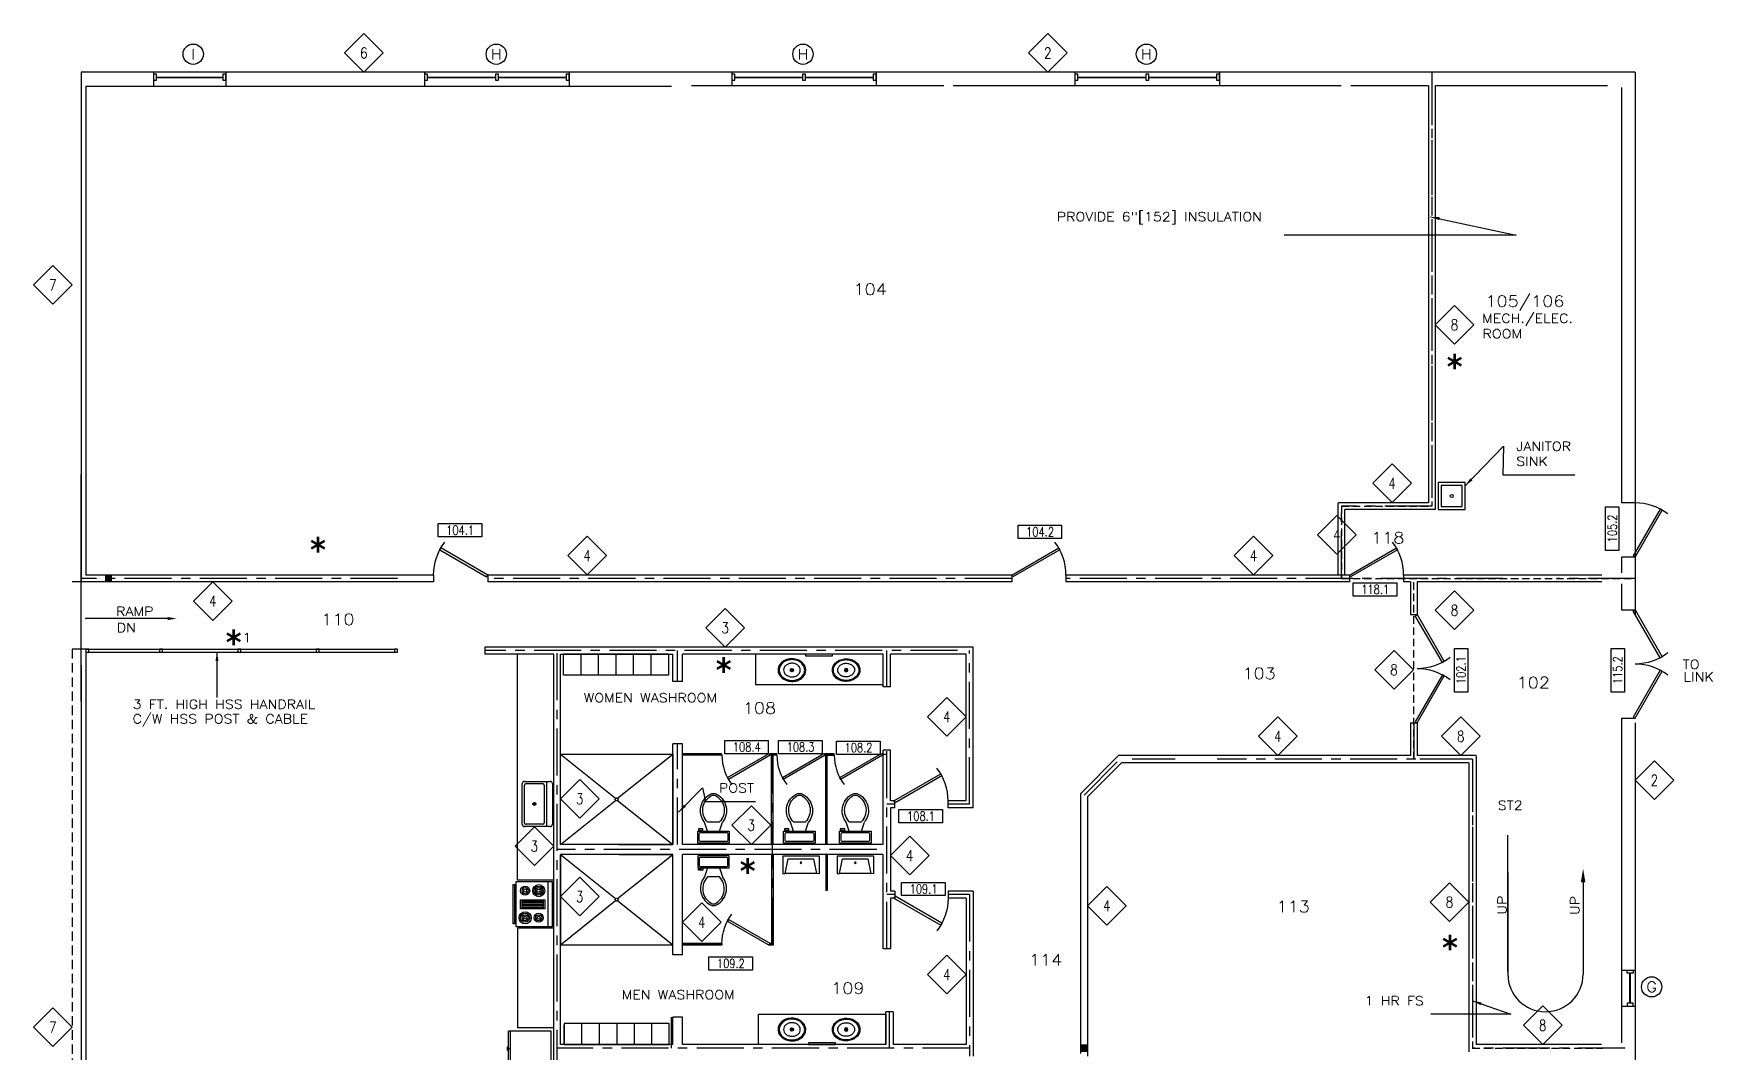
# Model space of a CAD drawing. Header units: inches. Extents: x -78 to 1037, y -1202 to 38.
# Drawn here: x -78 to 1037, y -638 to 38 of the extents above; entities that cross this region are included whole.
import ezdxf
from ezdxf.enums import TextEntityAlignment as Align

# ---------------------------------------------------------------- set-up
doc = ezdxf.new("R2010")
doc.units = ezdxf.units.IN
doc.header["$MEASUREMENT"] = 0
for name, pattern in [('CENTER', [2, 1.25, -0.25, 0.25, -0.25]), ('DASHED', [0.75, 0.5, -0.25]), ('HIDDEN', [0.375, 0.25, -0.125])]:
    doc.linetypes.add(name, pattern=pattern)
doc.layers.get('0').update_dxf_attribs({"linetype": 'CONTINUOUS'})
for name, color, linetype in [('Architectura_Floor_Plan_Mirror', 144, 'CONTINUOUS'), ('Architectural_Floor_Plan_Door', 175, 'CONTINUOUS'), ('Architectural_Floor_Plan_Fridge', 141, 'CONTINUOUS'), ('Architectural_Floor_Plan_Locker', 141, 'CONTINUOUS'), ('Architectural_Floor_Plan_Shower', 140, 'CONTINUOUS'), ('Architectural_Floor_Plan_Sink', 11, 'CONTINUOUS'), ('Architectural_Floor_Plan_Stove', 142, 'CONTINUOUS'), ('Architectural_Floor_Plan_Wall', 152, 'CONTINUOUS'), ('Architectural_Floor_Plan_WC', 153, 'CONTINUOUS'), ('Architectural_Flr_Plan_HandRail', 40, 'CONTINUOUS'), ('Architectural_Plan_Center', 134, 'CENTER'), ('Architectural_Plan_Dim', 40, 'CONTINUOUS'), ('Architectural_Plan_Text1', 40, 'CONTINUOUS'), ('Architectural_Plan_WinSec', 40, 'CONTINUOUS'), ('Floor_Plan_Fire_Rating', 82, 'DASHED'), ('L11', 11, 'CONTINUOUS'), ('L133', 133, 'CONTINUOUS'), ('L4', 150, 'CONTINUOUS'), ('Structural_Plan_WCol', 30, 'CONTINUOUS'), ('TEXT2', 94, 'CONTINUOUS')]:
    doc.layers.add(name, color=color, linetype=linetype)
doc.styles.add('ROMANS-115', font='romans.shx', dxfattribs={"width": 1.15})
doc.styles.add('ROMANS-80', font='romans.shx', dxfattribs={"width": 0.8})
doc.styles.add('ROMANS80', font='romans.shx', dxfattribs={"width": 0.8})
doc.dimstyles.new('116-ROMANS-115-PS', dxfattribs={"dimscale": 96, "dimtxt": 0.0625, "dimasz": 0.0625, "dimexe": 0.0625, "dimexo": 0.03125, "dimgap": 0.03125, "dimtad": 1, "dimdec": 3, "dimrnd": 0.125, "dimzin": 1, "dimdsep": 46, "dimlunit": 4, "dimtxsty": 'ROMANS-115', "dimcen": 0.125, "dimclrd": 256, "dimclre": 256, "dimclrt": 256, "dimadec": 0, "dimazin": 0, "dimtfac": 1, "dimtdec": 3, "dimtofl": 0, "dimtmove": 0, "dimatfit": 0, "dimfxl": 1, "dimfrac": 2, "dimtolj": 1, "dimtzin": 0, "dimarcsym": 0})

# ---------------------------------------------------------------- blocks, each defined once
blk = doc.blocks.new('Door - Left Hung 36 in.')
blk.add_lwpolyline([(0.8, -1.3), (0, 0), (31.2, 18), (31.9, 16.7)], close=True)
blk.add_arc((0, 0), 36, 0, 37.3101)
blk = doc.blocks.new('Toilet - top')
for p, q in [((-10, -8.5), (-8, -8.5)), ((-10, -9.5), (-10, -8.5)), ((-7, -9.5), (-10, -9.5)), ((-8, -8.5), (-8, -8)), ((-7, -8), (-7, -9.5)), ((-4, -8), (-6, -14)), ((4, -8), (6, -14)), ((9.5, -6), (9.5, -2)), ((4, -14), (-4, -14))]:
    blk.add_line(p, q)
blk.add_lwpolyline([(10.5, -8), (10.5, 0), (-10.5, 0), (-10.5, -8)], close=True)
for points in [[(-9.5, -2), (-9.5, -6)], [(8.5, -1), (-8.5, -1)], [(-8.5, -7), (8.5, -7)]]:
    blk.add_lwpolyline(points)
for centre, radius, start, end in [((-8.6, -1.9), 0.884, 81.8699, 188.1301), ((-8.6, -6.1), 0.884, 171.8699, 278.1301), ((8.6, -1.9), 0.884, 351.8699, 98.1301), ((8.6, -6.1), 0.884, 261.8699, 8.1301), ((3.5, -21.6), 12.2, 141.4691, 247.9714), ((4.2, -21.8), 11.3, 136.3677, 238.9468), ((-3.5, -21.6), 12.2, 292.0284, 38.5307), ((-4.2, -21.8), 11.3, 301.053, 43.6321), ((0, -27.9), 4, 245.7318, 294.2682), ((0, -29), 4, 254.8605, 285.1395)]:
    blk.add_arc(centre, radius, start, end)
blk = doc.blocks.new('Sink - Oval top')
for p, q in [((-1, 0), (1, 0)), ((0, 1), (0, -1))]:
    blk.add_line(p, q)
at = {"linetype": 'Continuous'}
for points in [[(-12.2, 0.4, 0.117634), (-11.5, -3.4, 0.104469), (-8.9, -6.8, 0.090016), (-5.1, -9.1, 0.08192), (-0.3, -10, 0.08192), (4.5, -9.4, 0.090016), (8.4, -7.4, 0.104469), (11.2, -4.1, 0.117634), (12.2, -0.4, 0.117634), (11.5, 3.4, 0.104469), (8.9, 6.8, 0.090016), (5.1, 9.1, 0.08192), (0.3, 10, 0.08192), (-4.5, 9.4, 0.090016), (-8.4, 7.4, 0.104469), (-11.2, 4.1, 0.117634)], [(-11.3, 0.2, 0.118622), (-10.5, -3.3, 0.104678), (-8.1, -6.4, 0.089562), (-4.5, -8.4, 0.081185), (-0.1, -9.2, 0.081185), (4.3, -8.5, 0.089562), (7.9, -6.6, 0.104678), (10.4, -3.5, 0.118622), (11.3, -0.2, 0.118622), (10.5, 3.3, 0.104678), (8.1, 6.4, 0.089562), (4.5, 8.4, 0.081185), (0.1, 9.2, 0.081185), (-4.3, 8.5, 0.089562), (-7.9, 6.6, 0.104678), (-10.4, 3.5, 0.118622)], [(-7.4, 0.1, 0.118283), (-6.9, -2.2, 0.104607), (-5.3, -4.2, 0.089718), (-3, -5.5, 0.081436), (-0.1, -6, 0.081436), (2.8, -5.6, 0.089718), (5.2, -4.3, 0.104607), (6.9, -2.3, 0.118283), (7.4, -0.1, 0.118283), (6.9, 2.2, 0.104607), (5.3, 4.2, 0.089718), (3, 5.5, 0.081436), (0.1, 6, 0.081436), (-2.8, 5.6, 0.089718), (-5.2, 4.3, 0.104607), (-6.9, 2.3, 0.118283)]]:
    blk.add_lwpolyline(points, format="xyb", close=True, dxfattribs=at)
for radius in [1.5, 1]:
    blk.add_circle((0, 0), radius)
blk = doc.blocks.new('Range-Oven - 30 in top')
for p, q in [((0, -3), (30, -3)), ((12, -6), (18, -6)), ((13, -20), (13, -6)), ((14, -6), (14, -20)), ((15, -20), (15, -6)), ((16, -6), (16, -20)), ((17, -20), (17, -6)), ((18, -20), (12, -20)), ((6, -24), (6, -25)), ((8, -25), (8, -24)), ((22, -25), (22, -24)), ((24, -24), (24, -25))]:
    blk.add_line(p, q)
for points in [[(0, -24), (0, 0), (30, 0), (30, -24)], [(12, -21), (12, -5), (18, -5), (18, -21)], [(2, -26), (2, -25), (28, -25), (28, -26)]]:
    blk.add_lwpolyline(points, close=True)
for centre, radius in [((6, -9), 4), ((6, -9), 3), ((6, -9), 2), ((6, -9), 1), ((24, -9), 3), ((24, -9), 2), ((24, -9), 1), ((6, -18), 3), ((6, -18), 2), ((6, -18), 1), ((24, -18), 4), ((24, -18), 3), ((24, -18), 2), ((24, -18), 1)]:
    blk.add_circle(centre, radius)
blk = doc.blocks.new('Refrigerator-2 door - 36 in top')
for p, q in [((0, -26.999999), (36, -26.999999)), ((11, -27.999999), (11, -28.999999)), ((11, -28.999999), (13, -28.999999)), ((12, -26.999999), (12, -28.999999)), ((13, -28.999999), (13, -27.999999))]:
    blk.add_line(p, q)
blk.add_lwpolyline([(0, -27.999999), (0, 0), (36, 0), (36, -27.999999)], close=True)
blk = doc.blocks.new('Sink-single - 30 in top')
blk.add_line((-15, -3.999996), (15, -3.999996))
for points in [[(-13.5, 0), (13.5, 0)], [(-15, -18.499996), (-15, -1.5)], [(-13.5, -17.499996), (-13.5, -6.499996)], [(-12.5, -5.499996), (12.5, -5.499996)], [(13.5, -6.499996), (13.5, -17.499996)], [(15, -1.5), (15, -18.499996)], [(13.5, -19.999996), (-13.5, -19.999996)], [(12.5, -18.499996), (-12.5, -18.499996)]]:
    blk.add_lwpolyline(points)
for radius in [1, 0.5]:
    blk.add_circle((0, -11.999996), radius)
for centre, radius, start, end in [((-13.5, -1.5), 1.5, 90, 180), ((-12.5, -6.499996), 1, 90, 180), ((12.5, -6.499996), 1, 0, 90), ((13.5, -1.5), 1.5, 0, 90), ((-13.5, -18.499996), 1.5, 180, 270), ((-12.5, -17.499996), 1, 180, 270), ((12.5, -17.499996), 1, 270, 0), ((13.5, -18.499996), 1.5, 270, 0)]:
    blk.add_arc(centre, radius, start, end)
blk = doc.blocks.new('Door - Right Hung 36 in.')
blk.add_lwpolyline([(-0.8, -1.3), (0, 0), (-31.2, 18), (-31.9, 16.7)], close=True)
blk.add_arc((0, 0), 36, 142.6899, 180)
blk = doc.blocks.new('Urinal')
for p, q in [((0, 12), (1.5, 11.7)), ((0, 0), (0, 12)), ((22.5, 11.7), (1.5, 11.7)), ((1.5, 11.7), (3.4, 2)), ((22.5, 11.7), (20.6, 2)), ((24, 12), (22.5, 11.7)), ((24, 0), (24, 12)), ((0, 0), (24, 0)), ((3.4, 2), (20.6, 2))]:
    blk.add_line(p, q)
blk.add_circle((12, 4.6), 0.456)
blk = doc.blocks.new('Wall Number')
at = {"color": 5}
blk.add_lwpolyline([(-21.4, -21.4), (0, 0), (-21.4, 21.4), (-42.9, 0)], close=True, dxfattribs=at)
at = {"layer": 'TEXT2', "style": 'ROMANS80', "width": 0.8}
blk.add_attdef('WALL', text='', height=12, dxfattribs=at).set_placement((-21.6, -0.1), align=Align.MIDDLE)
blk = doc.blocks.new('DOOR2')
at = {"layer": 'L4'}
for p, q in [((0, 13.2), (43.3, 13.2)), ((0, 0), (0, 13.2)), ((43.3, 0), (0, 0)), ((43.3, 13.2), (43.3, 0))]:
    blk.add_line(p, q, dxfattribs=at)
at = {"layer": 'L4', "style": 'ROMANS80', "width": 0.8}
blk.add_attdef('DOOR', text='', height=9, dxfattribs=at).set_placement((21.9, 6.7), align=Align.MIDDLE)
blk = doc.blocks.new('Window')
at = {"layer": 'L11'}
blk.add_circle((0.436, 0.359), 0.0609, dxfattribs=at)
at = {"layer": 'L133', "style": 'ROMANS-80', "width": 1.15}
blk.add_attdef('WINDOW', text='', height=0.0625, dxfattribs=at).set_placement((0.436, 0.359), align=Align.MIDDLE)

msp = doc.modelspace()

# ---------------------------------------------------------------- hatches: boundary and pattern name
at = {"layer": 'Structural_Plan_WCol'}
for points in [[(-26.1, -325.8), (-26.1, -321.8), (-30.1, -321.8), (-30.1, -325.8)], [(621.9, -637.8), (621.9, -633.8), (617.9, -633.8), (617.9, -637.8)]]:
    msp.add_hatch(color=256, dxfattribs=at).paths.add_polyline_path(points)

# ---------------------------------------------------------------- linework, layer by layer
at = {"layer": 'Architectura_Floor_Plan_Mirror'}
for points in [[(434.9, -375.2), (452.9, -375.2), (452.9, -374.2), (434.9, -374.2)], [(436.9, -633.3), (454.9, -633.3), (454.9, -632.3), (436.9, -632.3)]]:
    msp.add_lwpolyline(points, close=True, dxfattribs=at)
at = {"layer": 'Architectural_Floor_Plan_Locker'}
for p, q in [((285.9, -388.2), (285.9, -374.2)), ((297.5, -388.2), (297.5, -374.2)), ((309.1, -388.2), (309.1, -374.2)), ((320.7, -388.2), (320.7, -374.2)), ((332.4, -388.2), (332.4, -374.2)), ((286.2, -619.3), (286.2, -633.3)), ((297.8, -619.3), (297.8, -633.3)), ((309.5, -619.3), (309.5, -633.3)), ((321.1, -619.3), (321.1, -633.3)), ((332.7, -619.3), (332.7, -633.3))]:
    msp.add_line(p, q, dxfattribs=at)
for points in [[(274.2, -374.2), (344, -374.2), (344, -388.2), (274.2, -388.2)], [(274.6, -633.3), (344.3, -633.3), (344.3, -619.3), (274.6, -619.3)]]:
    msp.add_lwpolyline(points, close=True, dxfattribs=at)
at = {"layer": 'Architectural_Floor_Plan_Shower'}
for p, q in [((272.2, -440.6), (308.8, -469.8)), ((310.1, -469.8), (346.7, -440.6)), ((272.2, -500.6), (308.8, -471.3)), ((310.1, -471.3), (346.7, -500.6)), ((272.2, -507.1), (308.8, -536.3)), ((310.1, -536.3), (346.7, -507.1)), ((272.2, -567.1), (308.8, -537.8)), ((310.1, -537.8), (346.7, -567.1))]:
    msp.add_line(p, q, dxfattribs=at)
for points in [[(346.7, -500.6), (272.2, -500.6), (272.2, -440.6), (346.7, -440.6)], [(346.7, -507.1), (272.2, -507.1), (272.2, -567.1), (346.7, -567.1)]]:
    msp.add_lwpolyline(points, close=True, dxfattribs=at)
for centre in [(309.4, -470.6), (309.4, -537.1)]:
    msp.add_circle(centre, 1, dxfattribs=at)
at = {"layer": 'Architectural_Floor_Plan_Sink'}
for p, q in [((243.7, -524.2), (243.7, -374.2)), ((267.7, -524.2), (243.7, -524.2)), ((243.7, -556.2), (243.7, -622.2)), ((267.7, -556.2), (243.7, -556.2)), ((267.7, -622.2), (243.7, -622.2))]:
    msp.add_line(p, q, dxfattribs=at)
for points in [[(855.1, -278.1), (873.1, -278.1), (873.1, -260.1), (855.1, -260.1)], [(857.1, -276.1), (871.1, -276.1), (871.1, -262.1), (857.1, -262.1)], [(401.8, -394.2), (486.6, -394.2), (486.6, -374.2), (401.8, -374.2)], [(403.6, -613.3), (488.3, -613.3), (488.3, -633.3), (403.6, -633.3)]]:
    msp.add_lwpolyline(points, close=True, dxfattribs=at)
msp.add_circle((864.1, -269.1), 1, dxfattribs=at)
at = {"layer": 'Architectural_Floor_Plan_Wall'}
for p, q in [((985.9, 12.2), (-46.1, 12.2)), ((-46.1, 12.2), (-46.1, -326.1)), ((1.9, 12.2), (1.9, 2.7)), ((49.9, 12.2), (49.9, 2.7)), ((181.9, 12.2), (181.9, 2.7)), ((277.9, 12.2), (277.9, 2.7)), ((385.9, 12.2), (385.9, 3.2)), ((481.9, 12.2), (481.9, 3.2)), ((613.9, 12.2), (613.9, 3.2)), ((709.9, 12.2), (709.9, 3.2)), ((985.9, 12.2), (985.9, -318.6)), ((-43.1, 2.7), (-43.1, -321.6)), ((345.8, 2.7), (-43.1, 2.7)), ((526.8, 3.2), (359.1, 3.2)), ((790.8, 3.2), (533.1, 3.2)), ((848.7, 3.2), (797.1, 3.2)), ((848.7, 3.2), (848.7, -273.6)), ((967.7, 3.2), (853.2, 3.2)), ((853.2, 3.2), (853.2, -278.1)), ((976.9, 2.1), (976.9, -273.7)), ((848.7, -273.6), (788.7, -273.6)), ((788.7, -321.6), (788.7, -273.6)), ((853.2, -278.1), (793.2, -278.1)), ((793.2, -321.6), (793.2, -278.1)), ((985.9, -273.7), (976.9, -273.7)), ((976.9, -309.7), (976.9, -320.2)), ((985.9, -309.7), (976.9, -309.7)), ((187.9, -321.6), (-43.1, -321.6)), ((187.9, -321.6), (187.9, -326.1)), ((223.9, -321.6), (223.9, -326.1)), ((571.9, -321.6), (223.9, -321.6)), ((571.9, -321.6), (571.9, -326.1)), ((571.9, -321.6), (571.9, -326.1)), ((607.9, -321.6), (607.9, -326.1)), ((796.2, -321.6), (607.9, -321.6)), ((796.2, -321.6), (793.2, -321.6)), ((796.2, -321.6), (796.2, -326.1)), ((963.8, -321.6), (832.2, -321.6)), ((832.2, -321.6), (832.2, -326.1)), ((985.9, -318.6), (985.9, -347.8)), ((187.9, -326.1), (-46.1, -326.1)), ((571.9, -326.1), (223.9, -326.1)), ((796.2, -326.1), (607.9, -326.1)), ((836.7, -326.1), (832.2, -326.1)), ((836.7, -326.1), (836.7, -347.8)), ((841.2, -326.1), (841.2, -347.8)), ((963.8, -326.1), (841.2, -326.1)), ((976.9, -327.4), (976.9, -344.7)), ((976.9, -344.7), (985.9, -344.7)), ((836.7, -347.8), (841.2, -347.8)), ((-43.1, -370.8), (-46.1, -370.8)), ((-43.1, -370.8), (-43.1, -991.2)), ((546.3, -369.4), (221.9, -369.4)), ((221.9, -369.4), (221.9, -374.2)), ((267.7, -374.2), (221.9, -374.2)), ((267.7, -1007.1), (267.7, -374.2)), ((272.2, -500.6), (272.2, -374.2)), ((272.2, -374.2), (346.7, -374.2)), ((344, -374.2), (274.2, -374.2)), ((346.7, -392.2), (346.7, -374.2)), ((486.3, -374.2), (353.2, -374.2)), ((353.2, -392.2), (353.2, -374.2)), ((486.6, -395.8), (486.6, -374.2)), ((541.6, -374.2), (491.3, -374.2)), ((491.3, -395.8), (491.3, -374.2)), ((541.6, -471.6), (541.6, -374.2)), ((546.3, -476.1), (546.3, -369.4)), ((-46.1, -381.4), (-46.1, -971.1)), ((353.2, -392.2), (346.7, -392.2)), ((491.3, -395.8), (486.6, -395.8)), ((836.7, -419.8), (841.2, -419.8)), ((836.7, -419.8), (836.7, -441.4)), ((841.2, -419.8), (841.2, -441.4)), ((976.9, -416.7), (985.9, -416.7)), ((976.9, -416.7), (976.9, -632.2)), ((985.9, -419.8), (985.9, -1067.8)), ((346.7, -500.6), (346.7, -433.8)), ((353.2, -433.8), (346.7, -433.8)), ((353.2, -500.6), (353.2, -433.8)), ((379.2, -440.3), (353.2, -440.3)), ((379.2, -441.3), (353.2, -441.3)), ((379.4, -441.3), (379.4, -440.3)), ((411.4, -441.3), (411.4, -440.3)), ((415.9, -440.3), (411.4, -440.3)), ((412.4, -441.3), (411.4, -441.3)), ((412.4, -500.6), (412.4, -441.3)), ((413.4, -500.6), (413.4, -441.3)), ((415.9, -441.3), (413.4, -441.3)), ((415.9, -441.3), (415.9, -440.3)), ((447.9, -441.3), (447.9, -440.3)), ((454, -440.3), (447.9, -440.3)), ((448.4, -441.3), (447.9, -441.3)), ((448.4, -500.6), (448.4, -441.3)), ((449.4, -500.6), (449.4, -441.3)), ((449.4, -441.3), (454, -441.3)), ((454, -441.3), (449.4, -441.3)), ((454, -441.3), (454, -440.3)), ((486.6, -440.3), (486, -440.3)), ((486, -441.3), (486, -440.3)), ((486.6, -441.3), (486, -441.3)), ((486, -441.3), (486.6, -441.3)), ((486.6, -500.6), (486.6, -437.8)), ((491.3, -437.8), (486.6, -437.8)), ((491.3, -471.6), (491.3, -437.8)), ((617.6, -466.8), (642.9, -441.4)), ((836.7, -441.4), (642.9, -441.4)), ((880.3, -441.4), (841.2, -441.4)), ((880.3, -441.6), (880.3, -633.6)), ((622.3, -468.8), (644.9, -446.2)), ((875.6, -446.2), (644.9, -446.2)), ((875.6, -446.3), (875.6, -638.3)), ((617.6, -466.8), (617.6, -639.4)), ((494.3, -471.6), (491.3, -471.6)), ((491.3, -476.1), (491.3, -531.6)), ((494.3, -476.1), (491.3, -476.1)), ((494.3, -476.1), (494.3, -471.6)), ((541.6, -471.6), (529.6, -471.6)), ((529.6, -476.1), (529.6, -471.6)), ((546.3, -476.1), (529.6, -476.1)), ((622.3, -468.8), (622.3, -641)), ((346.7, -500.6), (272.2, -500.6)), ((310.9, -500.6), (346.7, -500.6)), ((486.3, -500.6), (353.2, -500.6)), ((272.2, -633.4), (272.2, -507.1)), ((346.7, -507.1), (272.2, -507.1)), ((310.9, -507.1), (346.7, -507.1)), ((346.7, -573.8), (346.7, -507.1)), ((486.3, -507.1), (353.2, -507.1)), ((353.2, -573.8), (353.2, -507.1)), ((412.4, -507.1), (412.4, -566.3)), ((413.4, -507.1), (413.4, -567.3)), ((448.4, -507.1), (448.4, -531.1)), ((449.4, -507.1), (449.4, -531.1)), ((486.6, -569.8), (486.6, -507.1)), ((449.4, -531.1), (448.4, -531.1)), ((494.3, -531.6), (491.3, -531.6)), ((494.3, -531.6), (494.3, -536.1)), ((546.3, -531.6), (529.6, -531.6)), ((529.6, -531.6), (529.6, -536.1)), ((546.3, -531.6), (546.3, -641.2)), ((491.3, -536.1), (491.3, -569.8)), ((494.3, -536.1), (491.3, -536.1)), ((541.6, -536.1), (529.6, -536.1)), ((541.6, -536.1), (541.6, -633.4)), ((379.2, -566.3), (353.2, -566.3)), ((379.2, -567.3), (353.2, -567.3)), ((379.4, -566.3), (379.4, -567.3)), ((412.4, -566.3), (411.4, -566.3)), ((411.4, -566.3), (411.4, -567.3)), ((413.4, -567.3), (411.4, -567.3)), ((353.2, -573.8), (346.7, -573.8)), ((491.3, -569.8), (486.6, -569.8)), ((976.9, -583.9), (985.9, -583.9)), ((488.3, -633.3), (488.3, -611.7)), ((493.1, -611.7), (488.3, -611.7)), ((493.1, -611.7), (493.1, -633.3)), ((976.9, -607.9), (985.9, -607.9)), ((274.6, -633.3), (274.6, -620.2)), ((346.7, -633.3), (346.7, -615.3)), ((353.2, -615.3), (346.7, -615.3)), ((353.2, -633.3), (353.2, -615.3)), ((346.7, -633.3), (272.2, -633.3)), ((344.3, -633.3), (274.6, -633.3)), ((488.3, -633.3), (353.2, -633.3)), ((541.6, -633.3), (493.1, -633.3)), ((963.7, -633.4), (880.3, -633.4))]:
    msp.add_line(p, q, dxfattribs=at)
at = {"layer": 'Architectural_Floor_Plan_Wall', "linetype": 'HIDDEN', "ltscale": 25}
for p, q in [((-46.1, -326.1), (-52.1, -326.1)), ((-52.1, -370.8), (-52.1, -991.2)), ((-46.1, -370.8), (-52.1, -370.8))]:
    msp.add_line(p, q, dxfattribs=at)
at = {"layer": 'Architectural_Flr_Plan_HandRail'}
for p, q in [((-43.1, -370.8), (161.9, -370.8)), ((-43.1, -372.8), (161.9, -372.8))]:
    msp.add_line(p, q, dxfattribs=at)
for points in [[(-43.1, -372.8), (-41.1, -372.8), (-41.1, -370.8), (-43.1, -370.8)], [(5.9, -372.8), (7.9, -372.8), (7.9, -370.8), (5.9, -370.8)], [(57.9, -372.8), (59.9, -372.8), (59.9, -370.8), (57.9, -370.8)], [(109.9, -372.8), (111.9, -372.8), (111.9, -370.8), (109.9, -370.8)], [(161.9, -372.8), (163.9, -372.8), (163.9, -370.8), (161.9, -370.8)]]:
    msp.add_lwpolyline(points, close=True, dxfattribs=at)
at = {"layer": 'Architectural_Plan_Center', "ltscale": 25}
for p, q in [((850.9, 12.2), (850.9, -275.8)), ((790.9, -323.8), (790.9, -275.8)), ((850.9, -275.8), (790.9, -275.8)), ((163.9, -323.8), (-46.1, -323.8)), ((571.9, -323.8), (223.9, -323.8)), ((898.3, -323.8), (607.9, -323.8)), ((985.9, -323.8), (934.3, -323.8)), ((535.9, -371.8), (221.9, -371.8)), ((269.9, -1004.8), (269.9, -371.8)), ((349.9, -392.2), (349.9, -371.8)), ((488.9, -395.8), (488.9, -371.8)), ((543.9, -473.8), (543.9, -371.8)), ((838.9, -419.8), (838.9, -443.9)), ((349.9, -500.6), (349.9, -433.8)), ((379.2, -440.8), (353.2, -440.8)), ((415.9, -440.8), (411.4, -440.8)), ((412.9, -566.8), (412.9, -440.8)), ((454, -440.8), (447.9, -440.8)), ((448.9, -440.8), (448.9, -500.6)), ((488.9, -440.8), (486, -440.8)), ((488.9, -569.8), (488.9, -437.8)), ((619.9, -467.8), (643.9, -443.8)), ((680.4, -443.8), (651.9, -443.8)), ((877.9, -443.8), (708.4, -443.8)), ((877.9, -443.9), (877.9, -635.8)), ((494.3, -473.8), (488.9, -473.8)), ((543.9, -473.8), (529.6, -473.8)), ((482.2, -503.8), (269.9, -503.8)), ((448.9, -531.1), (448.9, -507.1)), ((494.3, -533.8), (488.9, -533.8)), ((543.9, -533.8), (529.6, -533.8)), ((543.9, -533.8), (543.9, -641.2)), ((379.2, -566.8), (353.2, -566.8)), ((412.9, -566.8), (411.4, -566.8)), ((490.7, -635.7), (490.7, -611.7)), ((345.9, -635.8), (345.9, -615.3)), ((543.9, -635.8), (269.9, -635.8)), ((979.4, -635.8), (877.9, -635.8))]:
    msp.add_line(p, q, dxfattribs=at)
at = {"layer": 'Architectural_Plan_Dim'}
for p, q in [((-46.1, -405.3), (-46.1, -254.8)), ((11.3, -350.5), (-43.6, -350.5)), ((901.4, -584.9), (901.4, -494.3)), ((901.4, -519.1), (901.4, -586.6)), ((951.4, -525.6), (951.4, -586.6))]:
    msp.add_line(p, q, dxfattribs=at)
msp.add_arc((926.4, -586.6), 25, 180, 0, dxfattribs=at)
for points in [[(11.3, -349.5), (11.3, -351.5), (17.3, -350.5)], [(952.9, -525.6), (949.9, -525.6), (951.4, -516.6)]]:
    msp.add_solid(points, dxfattribs=at)
at = {"layer": 'Architectural_Plan_WinSec'}
for p, q in [((3.9, 9.1), (47.9, 9.1)), ((3.9, 8.8), (47.9, 8.8)), ((183.9, 9.1), (228.9, 9.1)), ((183.9, 8.8), (228.9, 8.8)), ((230.9, 9.1), (275.9, 9.1)), ((230.9, 8.8), (275.9, 8.8)), ((387.9, 9.1), (432.9, 9.1)), ((387.9, 8.8), (432.9, 8.8)), ((434.9, 9.1), (479.9, 9.1)), ((434.9, 8.8), (479.9, 8.8)), ((615.9, 9.1), (660.9, 9.1)), ((615.9, 8.8), (660.9, 8.8)), ((662.9, 9.1), (707.9, 9.1)), ((662.9, 8.8), (707.9, 8.8)), ((982.5, -605.9), (982.5, -585.9)), ((982.9, -605.9), (982.9, -585.9))]:
    msp.add_line(p, q, dxfattribs=at)
for points in [[(1.9, 6.9), (3.9, 6.9), (3.9, 10.9), (1.9, 10.9)], [(1.9, 6.9), (3.9, 6.9), (3.9, 10.9), (1.9, 10.9)], [(47.9, 6.9), (49.9, 6.9), (49.9, 10.9), (47.9, 10.9)], [(47.9, 6.9), (49.9, 6.9), (49.9, 10.9), (47.9, 10.9)], [(181.9, 6.9), (183.9, 6.9), (183.9, 10.9), (181.9, 10.9)], [(181.9, 6.9), (183.9, 6.9), (183.9, 10.9), (181.9, 10.9)], [(228.9, 6.9), (230.9, 6.9), (230.9, 10.9), (228.9, 10.9)], [(228.9, 6.9), (230.9, 6.9), (230.9, 10.9), (228.9, 10.9)], [(275.9, 6.9), (277.9, 6.9), (277.9, 10.9), (275.9, 10.9)], [(275.9, 6.9), (277.9, 6.9), (277.9, 10.9), (275.9, 10.9)], [(385.9, 6.9), (387.9, 6.9), (387.9, 10.9), (385.9, 10.9)], [(385.9, 6.9), (387.9, 6.9), (387.9, 10.9), (385.9, 10.9)], [(432.9, 6.9), (434.9, 6.9), (434.9, 10.9), (432.9, 10.9)], [(432.9, 6.9), (434.9, 6.9), (434.9, 10.9), (432.9, 10.9)], [(479.9, 6.9), (481.9, 6.9), (481.9, 10.9), (479.9, 10.9)], [(479.9, 6.9), (481.9, 6.9), (481.9, 10.9), (479.9, 10.9)], [(613.9, 6.9), (615.9, 6.9), (615.9, 10.9), (613.9, 10.9)], [(613.9, 6.9), (615.9, 6.9), (615.9, 10.9), (613.9, 10.9)], [(660.9, 6.9), (662.9, 6.9), (662.9, 10.9), (660.9, 10.9)], [(660.9, 6.9), (662.9, 6.9), (662.9, 10.9), (660.9, 10.9)], [(707.9, 6.9), (709.9, 6.9), (709.9, 10.9), (707.9, 10.9)], [(707.9, 6.9), (709.9, 6.9), (709.9, 10.9), (707.9, 10.9)], [(984.7, -583.9), (984.7, -585.9), (980.7, -585.9), (980.7, -583.9)], [(984.7, -607.9), (984.7, -605.9), (980.7, -605.9), (980.7, -607.9)], [(984.7, -607.9), (984.7, -605.9), (980.7, -605.9), (980.7, -607.9)]]:
    msp.add_lwpolyline(points, close=True, dxfattribs=at)
at = {"layer": 'Floor_Plan_Fire_Rating', "ltscale": 10}
for p, q in [((850.9, 12.2), (850.9, -275.8)), ((790.9, -275.8), (790.9, -323.8)), ((790.9, -275.8), (850.9, -275.8)), ((790.9, -323.8), (985.9, -323.8)), ((838.9, -443.9), (838.9, -323.8)), ((877.9, -443.8), (838.9, -443.9)), ((877.9, -443.8), (877.9, -636)), ((877.9, -635.8), (964.3, -635.8))]:
    msp.add_line(p, q, dxfattribs=at)
at = {"layer": 'Structural_Plan_WCol'}
for points in [[(-30.1, -325.8), (-26.1, -325.8), (-26.1, -321.8), (-30.1, -321.8)], [(617.9, -637.8), (621.9, -637.8), (621.9, -633.8), (617.9, -633.8)]]:
    msp.add_lwpolyline(points, close=True, dxfattribs=at)

# ---------------------------------------------------------------- block references
at = {"layer": 'Architectural_Floor_Plan_Door', "rotation": 270}
for p in [(985.9, -309.7), (841.2, -419.8), (985.9, -416.7)]:
    msp.add_blockref('Door - Right Hung 36 in.', p, dxfattribs=at)
at = {"layer": 'Architectural_Floor_Plan_Door'}
for p, xscale, yscale, zscale in [((223.9, -321.6), -1.000012499999912, 1.000012499999912, 1.0000125), ((571.9, -321.6), 1.000012499999912, 1.000012499999912, 1.000012499999912), ((796.2, -321.6), 1.000012499999912, 1.000012499999912, 1.000012499999912), ((411.4, -566.3), -0.8888999999999214, 0.8888999999999214, 0.8889)]:
    msp.add_blockref('Door - Left Hung 36 in.', p, dxfattribs=dict(at, xscale=xscale, yscale=yscale, zscale=zscale))
at = {"layer": 'Architectural_Floor_Plan_Door', "xscale": -1}
for name, p, rotation in [('Door - Right Hung 36 in.', (985.9, -344.7), 270), ('Door - Right Hung 36 in.', (841.2, -347.8), 270), ('Door - Left Hung 36 in.', (493.6, -536.1), 180)]:
    msp.add_blockref(name, p, dxfattribs=dict(at, rotation=rotation))
at = {"layer": 'Architectural_Floor_Plan_Door', "xscale": 0.8888999999999214, "yscale": 0.8888999999999214, "zscale": 0.8888999999999214, "rotation": 180}
for p in [(411.4, -441.3), (447.9, -441.3), (486, -441.3)]:
    msp.add_blockref('Door - Left Hung 36 in.', p, dxfattribs=at)
at = {"layer": 'Architectural_Floor_Plan_Door'}
msp.add_blockref('Door - Left Hung 36 in.', (493.6, -471.6), dxfattribs=at)
at = {"layer": 'Architectural_Floor_Plan_Fridge', "rotation": 270}
msp.add_blockref('Refrigerator-2 door - 36 in top', (265.7, -624.2), dxfattribs=at)
at = {"layer": 'Architectural_Floor_Plan_Sink', "yscale": 0.75, "zscale": 0.75}
for p, xscale in [((425.9, -384.7), 0.75), ((461.9, -384.7), -0.75), ((425.9, -623.4), 0.75), ((461.9, -623.4), -0.75)]:
    msp.add_blockref('Sink - Oval top', p, dxfattribs=dict(at, xscale=xscale))
at = {"layer": 'Architectural_Floor_Plan_Sink', "rotation": 270}
msp.add_blockref('Sink-single - 30 in top', (266.8, -473.6), dxfattribs=at)
at = {"layer": 'Architectural_Floor_Plan_Stove', "rotation": 270}
msp.add_blockref('Range-Oven - 30 in top', (266.7, -525.2), dxfattribs=at)
at = {"layer": 'Architectural_Floor_Plan_WC', "xscale": -1, "rotation": 180}
for name, p in [('Toilet - top', (373.8, -499.6)), ('Toilet - top', (430.9, -499.6)), ('Toilet - top', (468, -499.6)), ('Urinal', (419.9, -508.1)), ('Urinal', (456, -508.1))]:
    msp.add_blockref(name, p, dxfattribs=at)
at = {"layer": 'Architectural_Floor_Plan_WC'}
msp.add_blockref('Toilet - top', (373.8, -508.1), dxfattribs=at)
at = {"layer": 'Architectural_Plan_Dim', "xscale": 0.5999999998774584, "yscale": 0.5999999998774584, "zscale": 0.5999999998774584}
for p, values in [((154.5, 25.1), {'WALL': '6'}), ((608.8, 25.1), {'WALL': '2'}), ((-52.1, -129), {'WALL': '7'}), ((878.9, -155.4), {'WALL': '8'}), ((837.4, -260.7), {'WALL': '4'}), ((800.7, -295), {'WALL': '4'}), ((302.7, -308.7), {'WALL': '4'}), ((745.4, -308.7), {'WALL': '4'}), ((54.2, -338.9), {'WALL': '4'}), ((878.9, -345), {'WALL': '8'}), ((394.5, -356.6), {'WALL': '3'}), ((838.7, -384.5), {'WALL': '8'}), ((541.6, -415.7), {'WALL': '4'}), ((761.5, -428.6), {'WALL': '4'}), ((883.1, -428.6), {'WALL': '8'}), ((1011.7, -457.9), {'WALL': '2'}), ((297.9, -470.2), {'WALL': '3'}), ((411.8, -487.7), {'WALL': '3'}), ((267.7, -501.6), {'WALL': '3'}), ((517, -507.9), {'WALL': '4'}), ((297.9, -535.1), {'WALL': '3'}), ((648, -541.2), {'WALL': '4'}), ((875.6, -538.8), {'WALL': '8'}), ((378.9, -552.2), {'WALL': '4'}), ((541.6, -586.9), {'WALL': '4'}), ((-52.1, -621.8), {'WALL': '7'}), ((937.5, -620.6), {'WALL': '8'})]:
    msp.add_blockref('Wall Number', p, dxfattribs=at).add_auto_attribs(values)
at = {"layer": 'Architectural_Plan_Text1'}
for name, p, xscale, yscale, zscale, values in [('Window', (-19.9, -15.4), 110.3999999774586, 110.3999999774586, 110.3999999774586, {'WINDOW': 'I'}), ('Window', (181.4, -15.4), 110.3999999774586, 110.3999999774586, 110.3999999774586, {'WINDOW': 'H'}), ('Window', (385.1, -15.4), 110.3999999774586, 110.3999999774586, 110.3999999774586, {'WINDOW': 'H'}), ('Window', (613.2, -15.4), 110.3999999774586, 110.3999999774586, 110.3999999774586, {'WINDOW': 'H'}), ('DOOR2', (190.9, -296.3), 0.6679199998636626, 0.6679199998636626, 0.6679199998636626, {'DOOR': '104.1'}), ('DOOR2', (576.1, -297.4), 0.6679199998636626, 0.6679199998636626, 0.6679199998636626, {'DOOR': '104.2'}), ('DOOR2', (798.7, -335.6), 0.6679199998636626, 0.6679199998636626, 0.6679199998636626, {'DOOR': '118.1'}), ('DOOR2', (381.3, -440.3), 0.6679199998636626, 0.6679199998636626, 0.6679199998636626, {'DOOR': '108.4'}), ('DOOR2', (417, -440.3), 0.6679199998636626, 0.6679199998636626, 0.6679199998636626, {'DOOR': '108.3'}), ('DOOR2', (455.5, -440.7), 0.6679199998636626, 0.6679199998636626, 0.6679199998636626, {'DOOR': '108.2'}), ('DOOR2', (497, -486.2), 0.6679199998636626, 0.6679199998636626, 0.6679199998636626, {'DOOR': '108.1'}), ('DOOR2', (498.7, -534.5), 0.6679199998636626, 0.6679199998636626, 0.6679199998636626, {'DOOR': '109.1'}), ('DOOR2', (370.7, -584), 0.6679199998636626, 0.6679199998636626, 0.6679199998636626, {'DOOR': '109.2'}), ('Window', (948.8, -634.7), 110.3999999774586, 110.3999999774586, 110.3999999774586, {'WINDOW': 'G'})]:
    msp.add_blockref(name, p, dxfattribs=dict(at, xscale=xscale, yscale=yscale, zscale=zscale)).add_auto_attribs(values)
at = {"layer": 'Architectural_Plan_Text1', "xscale": 0.667919999863492, "yscale": 0.667919999863492, "zscale": 0.667919999863492, "rotation": 90}
for p, values in [((975.2, -305.3), {'DOOR': '105.2'}), ((874.8, -399.4), {'DOOR': '102.1'}), ((978.8, -399.4), {'DOOR': '115.2'})]:
    msp.add_blockref('DOOR2', p, dxfattribs=at).add_auto_attribs(values)

# ---------------------------------------------------------------- texts
at = {"layer": 'Architectural_Flr_Plan_HandRail', "insert": (601.8, -80.7), "char_height": 6, "attachment_point": 1, "style": 'ROMANS-115'}
msp.add_mtext('\\A1;PROVIDE 6"[152] INSULATION', dxfattribs=at)
at = {"layer": 'Architectural_Plan_Dim', "style": 'ROMANS-115', "width": 1.15}
for s, height, p in [('*', 18, (858.9, -192.7)), ('*', 18, (104, -314.3)), ('*', 18, (47.8, -375.8)), ('*', 18, (373.3, -394.2)), ('3 FT. HIGH HSS HANDRAIL', 6, (-12, -410.4)), ('C/W HSS POST & CABLE', 6, (-12, -420.1)), ('*', 18, (389.3, -527.7)), ('*', 18, (855.7, -578.5))]:
    msp.add_text(s, height=height, dxfattribs=at).set_placement(p)
for p in [(900.6, -547.2), (948.9, -547.4)]:
    msp.add_text('UP', height=6, rotation=90, dxfattribs=at).set_placement(p)
at = {"layer": 'Architectural_Plan_Dim', "char_height": 6, "attachment_point": 1, "style": 'ROMANS-115'}
for s, insert in [('\\A1;POST', (377.4, -460)), ('\\A1;1 HR FS', (806.3, -601.3))]:
    msp.add_mtext(s, dxfattribs=dict(at, insert=insert))
at = {"layer": 'Architectural_Plan_Text1', "color": 71, "style": 'ROMANS-115', "width": 1.15}
for s, p in [('104', (466.8, -135.6)), ('105/106', (886.5, -143.5)), ('118', (810.5, -300.6)), ('110', (113.2, -354.8)), ('103', (725.1, -390.7)), ('102', (907.2, -396.8)), ('108', (393.2, -413.7)), ('113', (747.7, -545.5)), ('114', (583.3, -580.9)), ('109', (451.9, -599.7))]:
    msp.add_text(s, height=7.5, dxfattribs=at).set_placement(p)
at = {"layer": 'Architectural_Plan_Text1', "style": 'ROMANS-115', "width": 1.15}
for s, p in [('MECH./ELEC.', (884.3, -154.1)), ('ROOM', (884.6, -164.4)), ('RAMP', (-23, -348.7)), ('DN', (-22.5, -359.5)), ('1', (61, -366.1)), ('TO', (1017.5, -383.9)), ('LINK', (1018.1, -392.2)), ('WOMEN WASHROOM', (287.5, -406.1)), ('ST2', (894.7, -477.5)), ('MEN WASHROOM', (312.8, -603.2))]:
    msp.add_text(s, height=6, dxfattribs=at).set_placement(p)
at = {"layer": 'Architectural_Plan_Text1', "insert": (907, -233.1), "char_height": 6, "attachment_point": 1, "style": 'ROMANS-115'}
msp.add_mtext('\\A1;JANITOR \\PSINK', dxfattribs=at)

# ---------------------------------------------------------------- leaders
at = {"layer": 'Architectural_Flr_Plan_HandRail', "annotation_type": 0, "has_hookline": 1, "hookline_direction": 1, "text_width": 151.1}
msp.add_leader([(850.1, -83.7), (907, -95.9)], dimstyle='116-ROMANS-115-PS', override={"dimdec": 6, "dimlfac": -192, "dimrnd": 0, "dimpost": '\\X', "dimtdec": 6}, dxfattribs=at)
at = {"layer": 'Architectural_Plan_Dim'}
msp.add_leader([(44, -372.8), (44, -402.9)], dimstyle='116-ROMANS-115-PS', override={"dimdec": 6, "dimlfac": -192, "dimrnd": 0, "dimpost": '\\X', "dimtdec": 6}, dxfattribs=at)
at = {"layer": 'Architectural_Plan_Dim', "annotation_type": 0, "has_hookline": 1}
for points, hookline_direction, text_width in [([(350.6, -479), (366.6, -463), (368.4, -472), (374.4, -472)], 0, 24.3), ([(877.9, -604.3), (903.3, -613.3), (897.3, -613.3)], 1, 44)]:
    msp.add_leader(points, dimstyle='116-ROMANS-115-PS', override={"dimdec": 6, "dimlfac": -192, "dimrnd": 0, "dimpost": '\\X', "dimtdec": 6}, dxfattribs=dict(at, hookline_direction=hookline_direction, text_width=text_width))
at = {"layer": 'Architectural_Plan_Text1', "annotation_type": 0, "has_hookline": 1, "hookline_direction": 0, "text_width": 38.8}
msp.add_leader([(873.1, -262.3), (898.6, -236.1), (898, -255.1), (904, -255.1)], dimstyle='116-ROMANS-115-PS', override={"dimdec": 6, "dimlfac": -192, "dimrnd": 0, "dimpost": '\\X', "dimtdec": 6}, dxfattribs=at)

doc.saveas('drawing.dxf')
